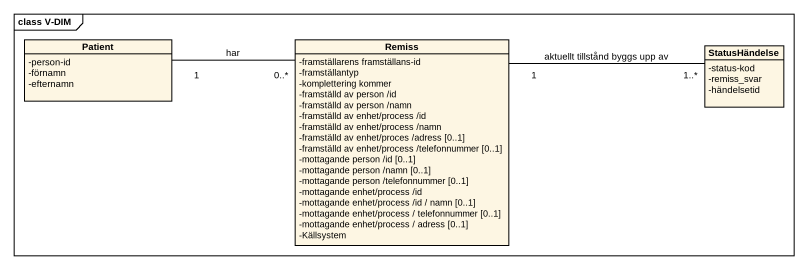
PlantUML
@startuml
mainframe class V-DIM
hide circle
hide empty members
skinparam classAttributeIconSize 0
class Patient {
  -person-id
  -förnamn
  -efternamn
}
class Remiss {
  -framställarens framställans-id
  -framställantyp
  -komplettering kommer
  -framställd av person /id
  -framställd av person /namn
  -framställd av enhet/process /id
  -framställd av enhet/process /namn
  -framställd av enhet/proces /adress [0..1]
  -framställd av enhet/process /telefonnummer [0..1]
  -mottagande person /id [0..1]
  -mottagande person /namn [0..1]
  -mottagande person /telefonnummer [0..1]
  -mottagande enhet/process /id
  -mottagande enhet/process /id / namn [0..1]
  -mottagande enhet/process / telefonnummer [0..1]
  -mottagande enhet/process / adress [0..1]
  -Källsystem
}
class StatusHändelse {
  -status-kod
  -remiss_svar
  -händelsetid
}
Patient "1" -right- "0..*" Remiss : har
Remiss "1" -right- "1..*" StatusHändelse : aktuellt tillstånd byggs upp av
@enduml
